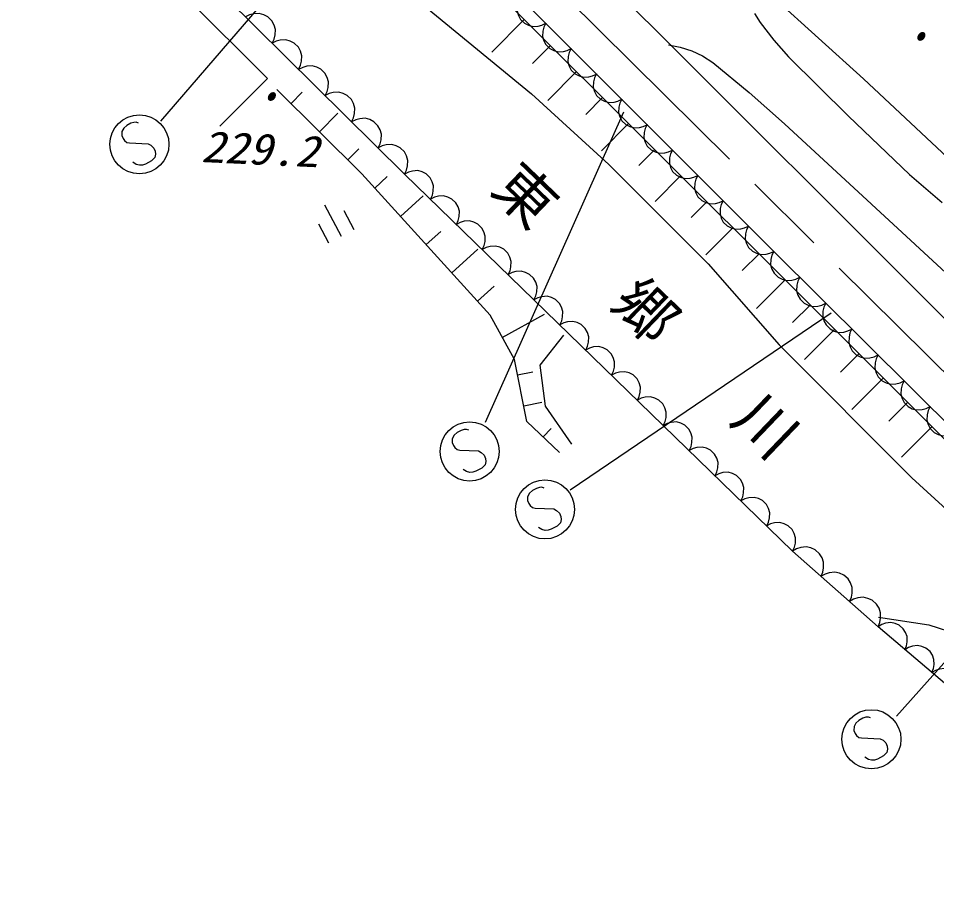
# Model space of a CAD drawing. Units: millimetres, scale not verified. Extents: x 40000 to 680000, y 20000 to 380000.
# Drawn here: x 385451 to 424069, y 273815 to 309991 of the extents above; entities that cross this region are included whole.
import ezdxf
from ezdxf.enums import TextEntityAlignment as Align

# ---------------------------------------------------------------- set-up
doc = ezdxf.new("R2010")
doc.units = ezdxf.units.MM
doc.header["$LTSCALE"] = 1000
doc.linetypes.add('CHAIN', pattern=[18.5, 12, -1.5, 3.5, -1.5])
for name, color, linetype, lineweight in [('M-BGD', 7, 'Continuous', 25), ('M-BGD-HTXT', 7, 'Continuous', 13), ('M-BMK', 2, 'CHAIN', 13), ('M-STR-STRC', 7, 'Continuous', 25)]:
    doc.layers.add(name, color=color, linetype=linetype, lineweight=lineweight)
doc.styles.add('ＭＳ ゴシック', font='')
doc.styles.get('ＭＳ ゴシック').set_extended_font_data('MS Gothic')

# ---------------------------------------------------------------- blocks, each defined once
blk = doc.blocks.new('BUHIN146')
at = {"color": 7, "linetype": 'Continuous', "lineweight": 25}
blk.add_lwpolyline([(-555, 510), (-630, 344), (-663, 175), (-667, -47), (-606, -226), (-514, -387), (-342, -545), (-174, -623), (10, -669), (230, -646), (393, -597), (555, -510)], dxfattribs=at)
blk = doc.blocks.new('BUHIN147')
at = {"color": 7, "linetype": 'Continuous', "lineweight": 25}
blk.add_lwpolyline([(-570, 521), (-647, 351), (-680, 177), (-683, -50), (-621, -233), (-526, -398), (-349, -559), (-176, -639), (12, -685), (237, -661), (404, -610), (570, -521)], dxfattribs=at)
blk = doc.blocks.new('BUHIN164')
at = {"color": 7, "linetype": 'Continuous', "lineweight": 25}
blk.add_lwpolyline([(586, -457), (647, -288), (666, -119), (652, 99), (578, 270), (475, 421), (293, 563), (121, 626), (-62, 656), (-277, 617), (-434, 555), (-586, 457)], dxfattribs=at)
blk = doc.blocks.new('BUHIN165')
at = {"color": 7, "linetype": 'Continuous', "lineweight": 25}
blk.add_lwpolyline([(621, -505), (691, -324), (715, -143), (705, 92), (629, 278), (521, 443), (328, 600), (144, 672), (-53, 709), (-285, 671), (-455, 608), (-621, 505)], dxfattribs=at)
blk = doc.blocks.new('BUHIN166')
at = {"color": 7, "linetype": 'Continuous', "lineweight": 25}
blk.add_lwpolyline([(566, -505), (639, -337), (670, -166), (671, 57), (607, 236), (512, 397), (337, 553), (166, 630), (-19, 673), (-241, 647), (-404, 595), (-566, 505)], dxfattribs=at)
blk = doc.blocks.new('BUHIN167')
at = {"color": 7, "linetype": 'Continuous', "lineweight": 25}
blk.add_lwpolyline([(580, -527), (658, -354), (691, -177), (694, 53), (629, 238), (532, 406), (352, 569), (177, 649), (-14, 695), (-243, 670), (-413, 618), (-580, 527)], dxfattribs=at)
blk = doc.blocks.new('BUHIN134')
at = {"color": 7, "linetype": 'Continuous', "lineweight": 25}
for p, q in [((-377, 649), (377, -649)), ((442, 434), (894, -344)), ((-596, -168), (-144, -947))]:
    blk.add_line(p, q, dxfattribs=at)
blk = doc.blocks.new('BUHIN140')
at = {"color": 7, "linetype": 'Continuous', "lineweight": 25}
blk.add_lwpolyline([(-70, 892), (-167, 922), (-270, 913), (-396, 869), (-563, 771), (-682, 652), (-754, 502), (-755, 342), (-688, 215), (-636, 137), (-530, 54), (-420, 38), (367, 40), (489, -20), (610, -130), (675, -266), (697, -391), (677, -532), (538, -678), (289, -822), (172, -869), (41, -880), (-93, -849), (-240, -768)], dxfattribs=at)
blk.add_circle((0, 0), 1244, dxfattribs=at)

msp = doc.modelspace()

# ---------------------------------------------------------------- linework, layer by layer
at = {"layer": 'M-BGD'}
for p, q in [((398371, 323266), (412894, 308867)), ((385451, 317938), (395923, 307467)), ((401696, 303441), (390548, 314453)), ((404439, 312979), (417225, 300193)), ((400460, 312221), (407025, 306814)), ((416988, 311074), (420995, 307444)), ((406178, 310485), (418248, 298454)), ((406727, 309938), (405363, 308571)), ((407824, 308845), (407080, 308098)), ((412894, 308867), (422935, 298834)), ((395923, 307467), (393919, 305463)), ((408921, 307751), (407714, 306540)), ((420995, 307444), (427636, 301225)), ((399896, 303448), (396325, 307005)), ((396920, 306412), (397389, 306883)), ((407025, 306814), (410280, 303840)), ((410018, 306657), (409314, 305950)), ((398110, 305226), (398890, 306009)), ((411116, 305563), (409974, 304418)), ((399301, 304041), (399767, 304509)), ((412213, 304470), (411548, 303802)), ((410280, 303840), (414458, 299662)), ((405294, 297503), (399896, 303448)), ((400436, 302853), (400967, 303335)), ((418010, 287589), (401696, 303441)), ((413310, 303376), (412233, 302296)), ((401515, 301664), (402471, 302532)), ((414408, 302282), (413741, 301614)), ((402595, 300475), (403211, 301035)), ((415505, 301188), (414361, 300041)), ((403674, 299286), (404774, 300284)), ((416602, 300095), (415896, 299386)), ((417225, 300193), (427078, 290398)), ((414458, 299662), (417442, 296257)), ((417700, 299001), (416489, 297787)), ((404754, 298097), (405456, 298735)), ((422935, 298834), (433768, 288001)), ((418248, 298454), (428475, 288210)), ((418760, 297942), (418013, 297197)), ((406310, 295652), (405294, 297503)), ((405802, 296577), (407573, 297550)), ((408375, 296671), (407378, 295411)), ((419782, 296917), (418509, 295647)), ((417442, 296257), (423024, 290675)), ((420805, 295893), (420024, 295113)), ((406832, 293044), (406310, 295652)), ((406441, 295000), (407094, 295130)), ((407378, 295411), (407605, 293679)), ((421828, 294869), (420497, 293540)), ((406702, 293696), (407464, 293848)), ((407605, 293679), (408708, 292086)), ((422850, 293844), (422058, 293053)), ((408214, 291740), (406832, 293044)), ((407523, 292392), (407852, 292741)), ((423873, 292820), (422586, 291534)), ((423024, 290675), (428529, 285626)), ((421605, 284404), (418010, 287589)), ((421625, 284814), (423742, 284493)), ((434052, 273815), (421605, 284404)), ((423742, 284493), (425698, 283852))]:
    msp.add_line(p, q, dxfattribs=at)
for points in [[(416410, 310191), (416642, 309814), (417217, 309074), (417836, 308376), (420356, 305880), (422921, 303425), (424298, 302241)], [(412789, 308878), (413289, 308783), (413774, 308630), (414224, 308413), (414652, 308138), (416179, 306872), (417669, 305558), (421325, 302174), (424996, 298782), (427327, 296693), (429695, 294650), (432332, 292431), (434936, 290161), (436863, 288465), (438828, 286817), (440097, 285815), (441394, 284831)]]:
    msp.add_lwpolyline(points, dxfattribs=at)
at = {"layer": 'M-BMK'}
msp.add_line((393700, 325546), (433368, 286204), dxfattribs=at)
at = {"layer": 'M-STR-STRC'}
for p, q in [((400995, 316792), (391433, 305669)), ((410895, 306041), (405080, 292997)), ((419633, 297590), (408654, 290154)), ((429210, 288322), (422382, 280650))]:
    msp.add_line(p, q, dxfattribs=at)

# ---------------------------------------------------------------- block references
at = {"layer": 'M-BGD', "rotation": 357.58723}
for name, p in [('BUHIN146', (407103, 310315)), ('BUHIN167', (395565, 309498)), ('BUHIN146', (408168, 309250)), ('BUHIN167', (396679, 308397)), ('BUHIN146', (409234, 308184)), ('BUHIN167', (397794, 307296)), ('BUHIN146', (410299, 307119)), ('BUHIN167', (398909, 306194)), ('BUHIN146', (411365, 306053)), ('BUHIN167', (400024, 305093)), ('BUHIN146', (412430, 304988)), ('BUHIN167', (401138, 303992)), ('BUHIN146', (413496, 303922)), ('BUHIN166', (402240, 302913)), ('BUHIN146', (414561, 302857)), ('BUHIN166', (403327, 301856)), ('BUHIN134', (398677, 301490)), ('BUHIN146', (415627, 301791)), ('BUHIN166', (404415, 300799)), ('BUHIN146', (416692, 300726)), ('BUHIN166', (405503, 299743)), ('BUHIN147', (417773, 299649)), ('BUHIN166', (406590, 298686)), ('BUHIN147', (418867, 298560)), ('BUHIN166', (407678, 297629)), ('BUHIN147', (419962, 297472)), ('BUHIN166', (408765, 296572)), ('BUHIN147', (421057, 296384)), ('BUHIN166', (409853, 295515)), ('BUHIN147', (422151, 295296)), ('BUHIN166', (410941, 294459)), ('BUHIN147', (423246, 294207)), ('BUHIN166', (412028, 293402)), ('BUHIN147', (424341, 293119)), ('BUHIN166', (413116, 292345)), ('BUHIN166', (414204, 291288)), ('BUHIN166', (415291, 290231)), ('BUHIN166', (416379, 289175)), ('BUHIN166', (417466, 288118)), ('BUHIN165', (418609, 287059)), ('BUHIN165', (419808, 285997)), ('BUHIN165', (421006, 284935)), ('BUHIN164', (422171, 283923)), ('BUHIN164', (423302, 282960)), ('BUHIN164', (424434, 281998))]:
    msp.add_blockref(name, p, dxfattribs=at)
at = {"layer": 'M-STR-STRC', "rotation": 357.58723}
for p in [(390540, 304694), (404430, 291779), (407598, 289342), (421326, 279676)]:
    msp.add_blockref('BUHIN140', p, dxfattribs=at)

# ---------------------------------------------------------------- texts
at = {"layer": 'M-BGD-HTXT', "style": 'ＭＳ ゴシック', "oblique": 15}
for s, width, p in [('・', 0.85, (422431, 308196)), ('・', 0.85, (395116, 305668)), ('229.2', 1.1, (393102, 303555))]:
    msp.add_text(s, height=1320, rotation=357.4, dxfattribs=dict(at, width=width)).set_placement(p, align=Align.BOTTOM_LEFT)
at = {"layer": 'M-BGD-HTXT', "insert": (405101, 302596), "char_height": 1833, "attachment_point": 7, "rotation": 316.2, "style": 'ＭＳ ゴシック'}
msp.add_mtext('\\T2.8;東郷川', dxfattribs=at)

doc.saveas('drawing.dxf')
